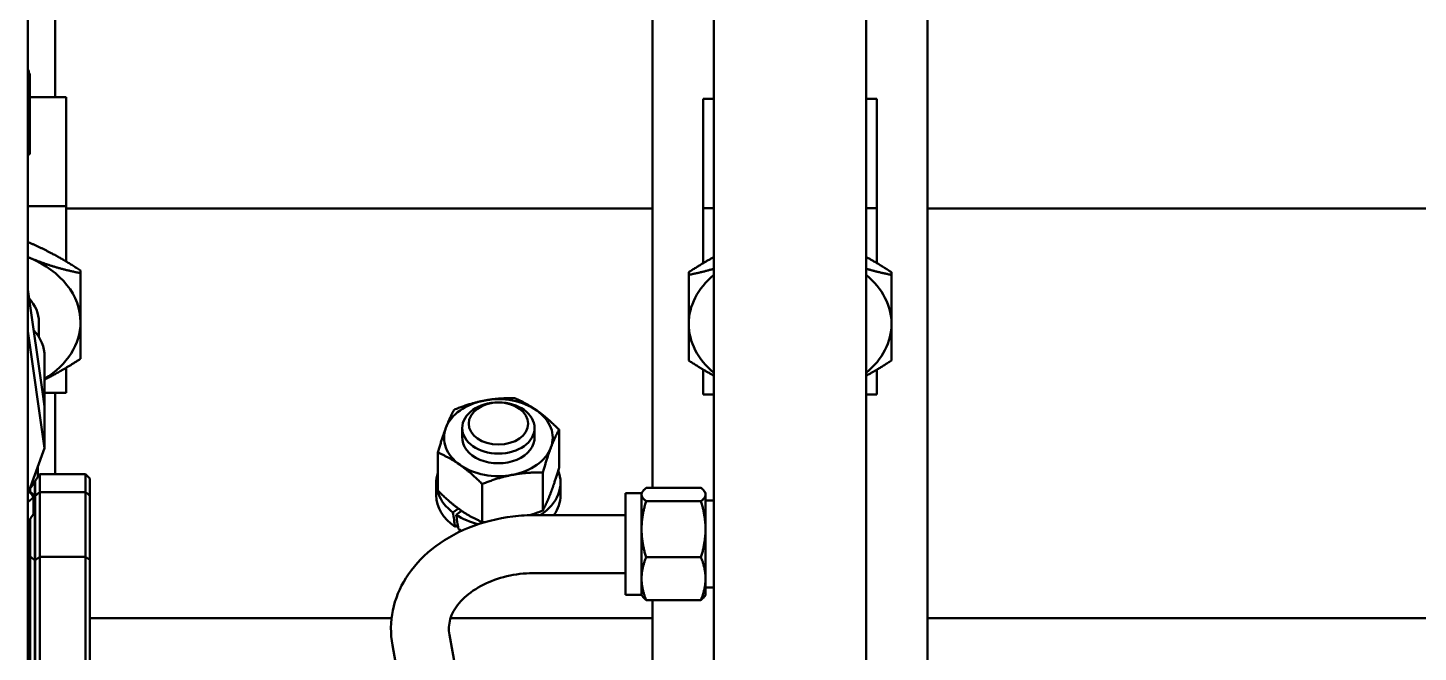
# Model space of a CAD drawing. Header units: inches. Extents: x 11 to 1621, y 11 to 1332.
# Drawn here: x 761.17 to 773.17, y 324.81 to 330.19 of the extents above; entities that cross this region are included whole.
import ezdxf

# ---------------------------------------------------------------- set-up
doc = ezdxf.new("R2010")
doc.units = ezdxf.units.IN
doc.header["$LTSCALE"] = 48
doc.header["$MEASUREMENT"] = 0
doc.layers.add('Visible (ANSI)', color=7, linetype='Continuous', lineweight=50)

msp = doc.modelspace()

# ---------------------------------------------------------------- linework, layer by layer
at = {"layer": 'Visible (ANSI)'}
for p, q in [((761.172429, 334.773116), (761.172429, 302.503616)), ((767.094929, 334.444962), (767.094929, 303.115962)), ((768.409929, 334.444962), (768.409929, 303.115962)), ((761.409929, 329.596251), (761.409929, 334.276329)), ((766.564929, 334.182728), (766.564929, 326.225927)), ((768.939929, 323.155522), (768.939929, 334.182728)), ((761.189929, 329.754636), (761.189929, 329.65371)), ((761.189929, 329.596251), (761.502429, 329.596251)), ((761.502429, 328.655093), (761.502429, 329.596251)), ((767.002429, 329.581283), (767.094929, 329.581283)), ((767.002429, 328.640125), (767.002429, 329.581283)), ((768.409929, 329.581283), (768.502429, 329.581283)), ((768.502429, 328.640125), (768.502429, 329.581283)), ((761.189929, 329.106314), (761.189929, 329.452865)), ((761.502429, 328.655093), (761.172429, 328.655093)), ((761.502429, 328.179914), (761.502429, 328.655093)), ((766.564929, 328.637556), (761.502429, 328.637556)), ((767.002429, 328.640125), (767.002429, 328.164946)), ((767.094929, 328.640125), (767.002429, 328.640125)), ((768.502429, 328.640125), (768.409929, 328.640125)), ((768.502429, 328.164946), (768.502429, 328.640125)), ((785.252429, 328.637556), (768.939929, 328.637556)), ((761.627429, 328.101981), (761.627429, 328.079001)), ((766.877429, 328.087013), (766.877429, 328.064032)), ((768.627429, 328.087013), (768.627429, 328.064032)), ((761.172429, 327.93887), (761.305083, 327.015819)), ((761.268079, 327.528459), (761.268079, 327.656235)), ((761.317429, 326.568447), (761.172429, 327.57741)), ((761.317429, 326.929907), (761.317429, 327.359566)), ((761.502429, 327.046115), (761.502429, 327.262135)), ((767.002429, 327.247166), (767.002429, 327.031147)), ((768.502429, 327.031147), (768.502429, 327.247166)), ((761.305083, 327.015819), (761.317429, 326.929907)), ((761.317429, 327.046115), (761.502429, 327.046115)), ((761.409929, 326.345898), (761.409929, 327.046115)), ((767.002429, 327.031147), (767.094929, 327.031147)), ((768.409929, 327.031147), (768.502429, 327.031147)), ((761.317429, 326.929907), (761.317429, 326.568447)), ((764.922291, 326.659694), (764.922291, 326.743145)), ((765.547291, 326.659694), (765.547291, 326.743145)), ((765.757893, 326.729269), (765.757893, 326.401722)), ((761.172429, 326.172677), (761.317429, 326.568447)), ((764.71169, 326.531047), (764.71169, 326.2035)), ((761.257611, 326.320255), (761.257611, 326.405176)), ((761.257611, 326.327458), (761.276051, 326.345898)), ((761.276051, 326.191377), (761.276051, 326.345898)), ((761.669752, 326.345898), (761.276051, 326.345898)), ((761.669752, 326.345898), (761.669752, 326.191377)), ((761.709122, 326.306528), (761.669752, 326.345898)), ((765.617728, 326.359381), (765.617728, 326.031834)), ((761.193374, 326.223087), (761.193374, 326.191377)), ((761.232744, 326.158694), (761.232744, 326.281195)), ((761.236681, 326.287267), (761.236681, 326.158694)), ((761.709122, 326.158694), (761.709122, 326.306528)), ((764.698291, 326.162682), (764.698291, 326.272991)), ((765.094626, 326.260269), (765.094626, 325.932722)), ((765.771291, 326.162682), (765.771291, 326.272991)), ((766.983353, 326.225927), (766.509505, 326.225927)), ((761.193374, 326.191377), (761.190947, 326.191377)), ((761.193374, 326.187853), (761.193374, 326.191377)), ((761.221526, 326.001992), (761.221526, 326.145913)), ((761.232744, 326.158694), (761.232744, 325.606464)), ((761.236681, 325.606464), (761.236681, 326.158694)), ((761.669752, 326.191377), (761.276051, 326.191377)), ((761.276051, 326.191377), (761.276051, 325.631369)), ((761.669752, 325.631369), (761.669752, 326.191377)), ((761.709122, 326.158694), (761.709122, 325.606464)), ((766.332429, 325.30532), (766.332429, 326.18032)), ((766.332429, 326.18032), (766.470429, 326.18032)), ((766.470429, 326.18032), (766.477073, 326.191828)), ((766.470429, 326.18032), (766.470429, 326.169107)), ((766.470429, 326.169107), (766.470429, 325.870733)), ((766.983353, 326.112286), (766.509505, 326.112286)), ((767.022429, 326.18032), (767.015785, 326.191828)), ((767.022429, 326.169107), (767.022429, 326.18032)), ((767.022429, 325.870733), (767.022429, 326.169107)), ((767.022429, 326.11782), (767.094929, 326.11782)), ((764.84189, 326.014668), (764.889484, 326.048322)), ((764.917066, 326.028825), (764.869468, 325.995168)), ((765.557031, 325.99282), (766.332429, 325.99282)), ((761.193374, 325.631369), (761.193374, 325.960053)), ((764.884178, 325.906754), (764.861132, 325.890458)), ((766.470429, 325.870733), (766.470429, 325.444446)), ((767.022429, 325.444446), (767.022429, 325.870733)), ((761.193374, 325.631369), (761.172429, 325.631369)), ((761.193374, 325.631369), (761.193374, 323.432512)), ((761.669752, 325.631369), (761.276051, 325.631369)), ((761.276051, 323.432512), (761.276051, 325.631369)), ((761.669752, 325.631369), (761.669752, 323.432512)), ((766.983353, 325.629179), (766.509505, 325.629179)), ((761.232744, 323.471882), (761.232744, 325.606464)), ((761.236681, 325.606464), (761.236681, 323.471882)), ((761.709122, 323.471882), (761.709122, 325.606464)), ((765.557031, 325.49282), (766.332429, 325.49282)), ((766.470429, 325.444446), (766.470429, 325.30532)), ((767.022429, 325.30532), (767.022429, 325.444446)), ((766.332429, 325.30532), (766.470429, 325.30532)), ((766.470429, 325.30532), (766.477073, 325.293812)), ((766.983353, 325.259713), (766.509505, 325.259713)), ((766.564929, 325.259713), (766.564929, 323.172897)), ((767.022429, 325.30532), (767.015785, 325.293812)), ((767.022429, 325.36782), (767.094929, 325.36782)), ((764.312267, 325.102022), (761.709122, 325.102022)), ((766.564929, 325.102022), (764.821477, 325.102022)), ((781.252429, 325.102022), (768.939929, 325.102022)), ((764.942158, 324.2352), (764.811632, 324.960297)), ((764.450067, 324.146618), (764.319541, 324.871714))]:
    msp.add_line(p, q, dxfattribs=at)
msp.add_arc((761.220933, 325.629363), 0.015748, 318.5903779, 0, dxfattribs=at)
for centre, major_axis, ratio, start_param, end_param in [((760.752429, 329.754636), (0.4375, 0), 0.68199836, 5.999391198, 6.566979416), ((760.752429, 329.65371), (0.4375, 0), 0.68199836, 5.999391198, 6.283185307), ((760.752429, 327.656235), (-0.875, 0), 0.731353702, 4.188790205, 4.211734268), ((760.752429, 327.656235), (0.875, 0), 0.731353702, 0, 1.047197551), ((767.752429, 327.641266), (-0.875, 0), 0.731353702, 5.562613509, 6.283185307), ((767.752429, 327.641266), (0.875, 0), 0.731353702, 0, 0.720571798), ((760.752429, 327.656235), (0.51565, 0), 0.731353702, 0, 0.581705199), ((760.752429, 327.656235), (0.875, 0), 0.731353702, 5.414347338, 6.283185307), ((760.752429, 327.359566), (0.565, 0), 0.731353702, 0, 0.587228469), ((767.752429, 327.641266), (-0.875, 0), 0.731353702, 0, 0.720571798), ((767.752429, 327.641266), (0.875, 0), 0.731353702, 5.562613509, 6.283185307), ((760.752429, 326.929907), (0.565, 0), 0.731353702, 0, 0.20943951), ((765.234791, 326.659778), (-0.469, 0), 0.707106781, 4.974188368, 6.021385919), ((765.234791, 326.659778), (-0.469, 0), 0.707106781, 3.926990817, 4.974188368), ((765.234791, 326.659778), (0.469, 0), 0.707106781, 6.021385919, 7.068583471), ((765.234791, 326.659778), (-0.469, 0), 0.707106781, 6.021385919, 7.068583471), ((765.234791, 326.659778), (-0.312706, 0), 0.707106781, 6.246886479, 9.461076788), ((765.234791, 326.659778), (0.469, 0), 0.707106781, 4.974188368, 6.021385919), ((765.234791, 326.272991), (-0.5365, 0), 0.707106781, 6.059227729, 7.032228771), ((765.234791, 326.659778), (0.469, 0), 0.707106781, 3.926990817, 4.974188368), ((765.234791, 326.272991), (0.5365, 0), 0.707106781, 5.452298165, 6.561380753), ((758.368844, 301.471346), (23.30482, -31.865321), 0.482245665, 2.050968947, 2.052386672), ((764.100581, 301.471346), (-23.30482, -31.865321), 0.482245665, 4.230798635, 4.23221636), ((758.845222, 301.471346), (23.30482, -31.865321), 0.482245665, 2.050968947, 2.052386672), ((765.234791, 326.162682), (-0.5365, 0), 0.707106781, 0, 0.800323245), ((765.234791, 326.162682), (0.5365, 0), 0.707106781, 5.818930889, 6.283185307), ((765.234791, 326.194792), (-0.345178, 2.43385), 0.168749822, 1.620922371, 1.672202152), ((765.234791, 326.35119), (-0.345178, 2.43385), 0.168749822, 1.69363177, 1.745007476), ((765.234791, 326.272991), (-0.5365, 0), 0.707106781, 0.821752863, 1.243322364), ((765.234791, 326.162682), (0.5365, 0), 0.707106781, 4.014721222, 4.080348921), ((758.368844, 354.48286), (23.30482, -31.865321), 0.482245665, 5.396691443, 5.398109168), ((764.100581, 354.48286), (-23.30482, -31.865321), 0.482245665, 0.885076139, 0.886493865), ((758.845222, 354.48286), (23.30482, -31.865321), 0.482245665, 5.396691443, 5.398109168)]:
    msp.add_ellipse(centre, major_axis=major_axis, ratio=ratio, start_param=start_param, end_param=end_param, dxfattribs=at)
for centre, major_axis in [((765.234791, 326.743145), (-0.3125, 0)), ((765.234791, 326.781401), (0.256732, 0))]:
    msp.add_ellipse(centre, major_axis=major_axis, ratio=0.707106781, dxfattribs=at)
for points, weights in [([(761.184676, 329.800735), (761.187295, 329.799077), (761.189929, 329.797398)], [1.00160921868, 1.00082243029, 1]), ([(761.189929, 329.797398), (761.189929, 329.776499), (761.189929, 329.754636)], [1, 1.01213511894, 1.01651043304]), ([(761.189929, 329.65371), (761.189929, 329.57376), (761.189929, 329.452865)], [1, 1.0379548493, 1]), ([(761.189929, 329.452865), (761.181094, 329.45154), (761.172429, 329.45011)], [1, 1.00276372958, 1.00512497035]), ([(761.172429, 329.095288), (761.181094, 329.100681), (761.189929, 329.106314)], [1.00512497035, 1.00276372958, 1]), ([(761.189929, 328.340014), (761.18118, 328.343708), (761.172429, 328.347311)], [1, 1.0015780932, 1.00302495794]), ([(761.627429, 328.101981), (761.392974, 328.254279), (761.189929, 328.340014)], [1, 1.0379548493, 1]), ([(761.172429, 328.217916), (761.18118, 328.214128), (761.189929, 328.210434)], [1.00302495794, 1.0015780932, 1]), ([(761.189929, 328.210434), (761.392974, 328.124699), (761.627429, 328.079001)], [1, 1.0379548493, 1]), ([(767.094929, 328.217925), (766.991795, 328.161303), (766.877429, 328.087013)], [1.01894231174, 1.01816112044, 1]), ([(768.627429, 328.087013), (768.513063, 328.161303), (768.409929, 328.217925)], [1, 1.01816112044, 1.01894231174]), ([(761.627429, 328.079001), (761.627429, 327.827705), (761.627429, 327.656235)], [1, 1.0379548493, 1]), ([(766.877429, 328.064032), (766.991795, 328.086324), (767.094929, 328.116798)], [1, 1.01816112044, 1.01894231174]), ([(766.877429, 327.641266), (766.877429, 327.812736), (766.877429, 328.064032)], [1, 1.0379548493, 1]), ([(768.409929, 328.116798), (768.513063, 328.086324), (768.627429, 328.064032)], [1.01894231174, 1.01816112044, 1]), ([(768.627429, 328.064032), (768.627429, 327.812736), (768.627429, 327.641266)], [1, 1.0379548493, 1]), ([(761.627429, 327.656235), (761.627429, 327.484765), (761.627429, 327.340068)], [1, 1.0379548493, 1]), ([(766.877429, 327.325099), (766.877429, 327.469796), (766.877429, 327.641266)], [1, 1.0379548493, 1]), ([(768.627429, 327.641266), (768.627429, 327.469796), (768.627429, 327.325099)], [1, 1.0379548493, 1]), ([(761.627429, 327.340068), (761.462377, 327.232854), (761.317429, 327.160715)], [1, 1.02642254739, 1.01605659353]), ([(767.094929, 327.194188), (766.991795, 327.250809), (766.877429, 327.325099)], [1.01894231174, 1.01816112044, 1]), ([(768.627429, 327.325099), (768.513063, 327.250809), (768.409929, 327.194188)], [1, 1.01816112044, 1.01894231174]), ([(764.851854, 326.900935), (764.992019, 326.957112), (765.113405, 326.980111)], [1, 1.0379548493, 1]), ([(765.113405, 326.980111), (765.234791, 327.00311), (765.374956, 327.000047)], [1, 1.0379548493, 1]), ([(765.374956, 327.000047), (765.477563, 326.957112), (765.566424, 326.894278)], [1, 1.0379548493, 1]), ([(764.781772, 326.745611), (764.814297, 326.831444), (764.851854, 326.900935)], [1, 1.0379548493, 1]), ([(765.566424, 326.894278), (765.655285, 326.831444), (765.757893, 326.729269)], [1, 1.0379548493, 1]), ([(764.71169, 326.531047), (764.749247, 326.659778), (764.781772, 326.745611)], [1, 1.0379548493, 1]), ([(765.757893, 326.729269), (765.720336, 326.659778), (765.68781, 326.573945)], [1, 1.0379548493, 1]), ([(765.68781, 326.573945), (765.655285, 326.488112), (765.617728, 326.359381)], [1, 1.0379548493, 1]), ([(764.903158, 326.425278), (764.814297, 326.488112), (764.71169, 326.531047)], [1, 1.0379548493, 1]), ([(765.094626, 326.260269), (764.992019, 326.362444), (764.903158, 326.425278)], [1, 1.0379548493, 1]), ([(765.356177, 326.339445), (765.234791, 326.316446), (765.094626, 326.260269)], [1, 1.0379548493, 1]), ([(765.617728, 326.359381), (765.477563, 326.362444), (765.356177, 326.339445)], [1, 1.0379548493, 1]), ([(765.68781, 326.187158), (765.720336, 326.272991), (765.757893, 326.401722)], [1, 1.0379548493, 1]), ([(761.188279, 326.215939), (761.221022, 326.261586), (761.257611, 326.320255)], [1.01890291354, 1.02016655415, 1]), ([(766.509505, 326.225927), (766.470429, 326.195477), (766.470429, 326.169107)], [1, 1.0379548493, 1]), ([(767.022429, 326.169107), (767.022429, 326.195477), (766.983353, 326.225927)], [1, 1.0379548493, 1]), ([(761.221526, 326.145913), (761.195868, 326.124355), (761.172429, 326.101755)], [1, 1.0151552199, 1.01820760212]), ([(761.183308, 326.202369), (761.201717, 326.176069), (761.221526, 326.145913)], [1.01615623707, 1.01166039829, 1]), ([(764.71169, 326.2035), (764.814297, 326.101325), (764.903158, 326.038491)], [1, 1.0379548493, 1]), ([(765.617728, 326.031834), (765.655285, 326.101325), (765.68781, 326.187158)], [1, 1.0379548493, 1]), ([(766.470429, 326.169107), (766.470429, 326.142736), (766.509505, 326.112286)], [1, 1.0379548493, 1]), ([(766.509505, 326.112286), (766.470429, 325.982838), (766.470429, 325.870733)], [1, 1.0379548493, 1]), ([(766.983353, 326.112286), (767.022429, 326.142736), (767.022429, 326.169107)], [1, 1.0379548493, 1]), ([(767.022429, 325.870733), (767.022429, 325.982838), (766.983353, 326.112286)], [1, 1.0379548493, 1]), ([(761.172429, 325.930158), (761.195868, 325.962933), (761.221526, 326.001992)], [1.01820760212, 1.0151552199, 1]), ([(764.903158, 326.038491), (764.992019, 325.975657), (765.094626, 325.932722)], [1, 1.0379548493, 1]), ([(765.508635, 325.992096), (765.560723, 326.008987), (765.617728, 326.031834)], [1.01818365089, 1.01509621586, 1]), ([(765.094626, 325.932722), (765.10849, 325.932419), (765.122006, 325.932357)], [1, 1.00363001521, 1.00656567854]), ([(766.470429, 325.870733), (766.470429, 325.758627), (766.509505, 325.629179)], [1, 1.0379548493, 1]), ([(766.983353, 325.629179), (767.022429, 325.758627), (767.022429, 325.870733)], [1, 1.0379548493, 1]), ([(766.509505, 325.629179), (766.470429, 325.530181), (766.470429, 325.444446)], [1, 1.0379548493, 1]), ([(767.022429, 325.444446), (767.022429, 325.530181), (766.983353, 325.629179)], [1, 1.0379548493, 1]), ([(766.470429, 325.444446), (766.470429, 325.358711), (766.509505, 325.259713)], [1, 1.0379548493, 1]), ([(766.983353, 325.259713), (767.022429, 325.358711), (767.022429, 325.444446)], [1, 1.0379548493, 1]), ([(766.509505, 325.259713), (766.486338, 325.277766), (766.477073, 325.293812)], [1, 1.0221605042, 1.01844352737]), ([(767.015785, 325.293812), (767.006521, 325.277766), (766.983353, 325.259713)], [1.01844352737, 1.0221605042, 1])]:
    msp.add_rational_spline(points, weights, degree=2, dxfattribs=at)
for points, knots in [([(764.319541, 324.871714), (764.301772, 324.970423), (764.303079, 325.07243), (764.343574, 325.269238), (764.382648, 325.363775), (764.494786, 325.542364), (764.57012, 325.625085), (764.751781, 325.772285), (764.860214, 325.834801), (765.097744, 325.931371), (765.227469, 325.964399), (765.425325, 325.988795), (765.491178, 325.99282), (765.557031, 325.99282)], [4.71238898, 4.71238898, 4.71238898, 4.71238898, 4.992650241, 4.992650241, 5.273785413, 5.273785413, 5.577522041, 5.577522041, 5.906723659, 5.906723659, 6.247062863, 6.247062863, 6.414085001, 6.414085001, 6.414085001, 6.414085001]), ([(764.811632, 324.960297), (764.803594, 325.004947), (764.805794, 325.048485), (764.832106, 325.139018), (764.856868, 325.186314), (764.931844, 325.275796), (764.979771, 325.317718), (765.093093, 325.388887), (765.156898, 325.418746), (765.296205, 325.464257), (765.37156, 325.480004), (765.484669, 325.491058), (765.52085, 325.49282), (765.557031, 325.49282)], [4.71238898, 4.71238898, 4.71238898, 4.71238898, 5.052728185, 5.052728185, 5.393067389, 5.393067389, 5.704551699, 5.704551699, 5.993980966, 5.993980966, 6.281254979, 6.281254979, 6.414085001, 6.414085001, 6.414085001, 6.414085001])]:
    msp.add_open_spline(points, degree=3, knots=knots, dxfattribs=at)

doc.saveas('drawing.dxf')
